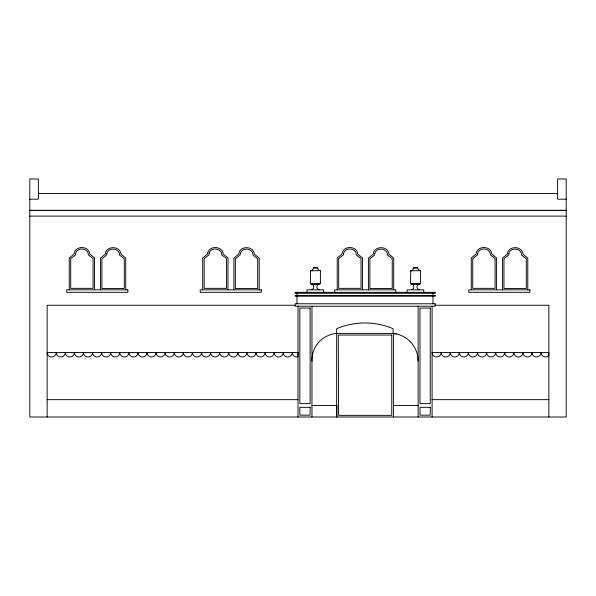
<?xml version="1.0" encoding="UTF-8"?>
<svg xmlns="http://www.w3.org/2000/svg" width="596" height="596" viewBox="0 0 596 596"><rect width="100%" height="100%" fill="white"/><g stroke="black" fill="none" stroke-linecap="round" stroke-linejoin="round"><path stroke-width="0.89" d="M419.018 284.501L419.39 283.905A3.025 3.025 0 0 0 419.39 289.842L419.197 289.604M413.564 284.471L413.959 283.905M311.574 289.604L312.58 289.239A3.054 3.054 0 0 0 312.58 284.501L311.574 284.136M411.702 289.604L412.708 289.239A3.054 3.054 0 0 0 412.708 284.501L411.501 283.905L411.873 284.501M310.605 270.644L310.36 283.905L320.41 283.905L320.41 270.83A4.932 4.932 0 0 1 317.303 267.79L313.526 267.857A3.747 3.747 0 0 1 311.462 270.495L310.36 270.83L320.156 270.644M410.733 270.644L410.488 283.905L420.538 283.905L420.538 270.83A4.932 4.932 0 0 1 417.431 267.79L413.654 267.857A3.747 3.747 0 0 1 411.59 270.495L410.488 270.83L420.284 270.644M38.181 193.499L557.819 193.499M29.8 199.183L38.375 199.183L38.375 179.001L29.8 179.001L29.8 416.999L566.2 416.999L566.2 179.001L557.625 179.001L557.625 199.183L566.2 199.183M29.8 210.284L566.2 210.284M29.8 210.5L566.2 210.448M29.8 216.11L566.2 216.11M313.325 267.857L317.445 267.857M413.453 267.857L417.572 267.857M312.006 284.136L319.069 284.136M412.134 284.136L419.197 284.136M295.214 305.249L47.144 305.249L47.144 416.999M434.879 305.249L548.856 305.249L548.856 416.999M47.144 399.655L298 399.655M432.1 399.655L548.856 399.655M311.969 405.474L336.911 405.474L336.911 416.999M393.405 405.474L418.131 405.474M336.651 416.999L336.651 328.724A71.803 71.803 0 0 1 393.107 328.724L393.107 333.41L396.474 333.954M416.939 283.905L417.327 284.471M319.069 289.604L319.262 289.842A3.025 3.025 0 0 1 319.262 283.905M527.78 289.976L527.78 258.128L522.953 254.12C522.223 245.515 508.03 245.515 507.293 254.12L502.473 258.128L502.473 289.976M496.58 289.842L496.58 257.993L491.752 253.985C491.022 245.381 476.822 245.381 476.092 253.985L471.272 257.993L471.272 289.842M432.994 293.292L432.994 295.541M432.994 296.205L432.994 303.774M432.1 306.113L432.1 416.999M423.726 292.323L423.726 289.842L407.157 289.842L407.157 292.323M418.131 306.232L418.131 416.999M395.856 292.323L395.856 289.842L334.736 289.842L334.736 292.323M393.718 289.976L393.718 258.128L388.89 254.12C388.16 245.515 373.968 245.515 373.238 254.12L368.41 258.128L368.41 289.976M393.405 416.999L393.405 333.41L336.651 333.41A26.835 26.835 0 0 0 311.969 361.131M362.517 289.842L362.517 257.993L357.689 253.985C356.959 245.381 342.767 245.381 342.037 253.985L337.209 257.993L337.209 289.842M323.598 292.323L323.598 289.842L307.029 289.842L307.029 292.323M311.969 306.232L311.969 416.999M298 306.113L298 416.999M296.994 293.292L296.994 295.541M296.994 296.205L296.994 303.774M259.193 289.976L259.193 258.128L254.365 254.12C253.635 245.515 239.436 245.515 238.705 254.12L233.885 258.128L233.885 289.976M227.992 289.842L227.992 257.993L223.165 253.985C222.435 245.381 208.235 245.381 207.505 253.985L202.685 257.993L202.685 289.842M125.749 289.976L125.749 258.128L120.928 254.12C120.191 245.515 105.999 245.515 105.269 254.12L100.441 258.128L100.441 289.976M94.548 289.842L94.548 257.993L89.72 253.985C88.99 245.381 74.798 245.381 74.068 253.985L69.24 257.993L69.24 289.842M441.182 352.452A4.537 4.537 0 0 1 436.637 356.989A4.537 4.537 0 0 1 432.1 352.452L548.856 352.452L548.804 355.663A4.537 4.537 0 0 1 541.056 352.452A4.537 4.537 0 0 1 536.519 356.989A4.537 4.537 0 0 1 531.975 352.452A4.537 4.537 0 0 1 527.438 356.989A4.537 4.537 0 0 1 522.901 352.452A4.537 4.537 0 0 1 518.356 356.989A4.537 4.537 0 0 1 513.819 352.452A4.537 4.537 0 0 1 509.275 356.989A4.537 4.537 0 0 1 504.738 352.452A4.537 4.537 0 0 1 500.2 356.989A4.537 4.537 0 0 1 495.656 352.452A4.537 4.537 0 0 1 491.119 356.989A4.537 4.537 0 0 1 486.574 352.452A4.537 4.537 0 0 1 482.037 356.989A4.537 4.537 0 0 1 477.5 352.452M441.182 352.452A4.537 4.537 0 0 0 445.719 356.989A4.537 4.537 0 0 0 450.256 352.452A4.537 4.537 0 0 0 454.8 356.989A4.537 4.537 0 0 0 459.337 352.452A4.537 4.537 0 0 0 463.882 356.989A4.537 4.537 0 0 0 468.419 352.452A4.537 4.537 0 0 0 472.956 356.989A4.537 4.537 0 0 0 477.5 352.452M393.107 333.41A27.774 27.774 0 0 1 418.131 361.131M75.647 253.352L75.424 254.932L70.723 258.56L70.723 288.36L93.073 288.36L93.073 258.56L88.364 254.932C88.454 247.958 77.361 246.692 75.647 253.352M106.848 253.494L106.624 255.066L101.923 258.694L101.923 288.494L124.273 288.494L124.273 258.694L119.565 255.066C119.662 248.092 108.561 246.826 106.848 253.494M209.084 253.352L208.868 254.932L204.16 258.56L204.16 288.36L226.51 288.36L226.51 258.56L221.801 254.932C221.898 247.958 210.798 246.692 209.084 253.352M240.285 253.494L240.069 255.066L235.36 258.694L235.36 288.494L257.71 288.494L257.71 258.694L253.002 255.066C253.099 248.092 241.998 246.826 240.285 253.494M343.616 253.352L343.393 254.932L338.684 258.56L338.684 288.36L361.034 288.36L361.034 258.56L356.334 254.932C356.423 247.958 345.33 246.692 343.616 253.352M374.817 253.494L374.593 255.066L369.885 258.694L369.885 288.494L392.235 288.494L392.235 258.694L387.534 255.066C387.623 248.092 376.53 246.826 374.817 253.494M477.672 253.352L477.456 254.932L472.747 258.56L472.747 288.36L495.097 288.36L495.097 258.56L490.389 254.932C490.486 247.958 479.385 246.692 477.672 253.352M508.872 253.494L508.656 255.066L503.948 258.694L503.948 288.494L526.298 288.494L526.298 258.694L521.589 255.066C521.686 248.092 510.586 246.826 508.872 253.494M127.887 289.842L66.767 289.842L66.767 292.323L127.887 292.323L127.887 289.842M261.331 289.842L200.204 289.842L200.204 292.323L261.331 292.323L261.331 289.842M529.918 289.842L468.791 289.842L468.791 292.323L529.918 292.323L529.918 289.842M435.162 292.323L295.132 292.323L295.132 293.292L435.162 293.292L435.162 292.323M435.162 295.541L295.132 295.541L295.132 296.205L435.162 296.205L435.162 295.541M435.162 303.774L295.132 303.774L295.132 306.232L435.162 306.232L435.162 303.774M310.121 308.08L299.848 308.08L299.848 403.626L310.121 403.626L310.121 308.08M430.252 308.08L419.979 308.08L419.979 403.626L430.252 403.626L430.252 308.08M391.758 335.049L338.29 335.049L338.55 415.352L391.758 415.352L391.758 335.049M298 352.452L47.144 352.452A4.537 4.537 0 0 0 51.688 356.989A4.537 4.537 0 0 0 56.225 352.452A4.537 4.537 0 0 0 60.762 356.989A4.537 4.537 0 0 0 65.307 352.452A4.537 4.537 0 0 0 69.844 356.989A4.537 4.537 0 0 0 74.381 352.452A4.537 4.537 0 0 0 78.925 356.989A4.537 4.537 0 0 0 83.462 352.452A4.537 4.537 0 0 0 87.999 356.989A4.537 4.537 0 0 0 92.544 352.452A4.537 4.537 0 0 0 97.081 356.989A4.537 4.537 0 0 0 101.625 352.452A4.537 4.537 0 0 0 106.162 356.989A4.537 4.537 0 0 0 110.7 352.452A4.537 4.537 0 0 0 115.244 356.989A4.537 4.537 0 0 0 119.781 352.452A4.537 4.537 0 0 0 124.326 356.989A4.537 4.537 0 0 0 128.863 352.452A4.537 4.537 0 0 0 133.4 356.989A4.537 4.537 0 0 0 137.944 352.452A4.537 4.537 0 0 0 142.481 356.989A4.537 4.537 0 0 0 147.018 352.452A4.537 4.537 0 0 0 151.563 356.989A4.537 4.537 0 0 0 156.1 352.452A4.537 4.537 0 0 0 160.637 356.989A4.537 4.537 0 0 0 165.181 352.452A4.537 4.537 0 0 0 169.718 356.989A4.537 4.537 0 0 0 174.263 352.452A4.537 4.537 0 0 0 178.8 356.989A4.537 4.537 0 0 0 183.337 352.452A4.537 4.537 0 0 0 187.882 356.989A4.537 4.537 0 0 0 192.419 352.452A4.537 4.537 0 0 0 196.963 356.989A4.537 4.537 0 0 0 201.5 352.452A4.537 4.537 0 0 0 206.037 356.989A4.537 4.537 0 0 0 210.582 352.452A4.537 4.537 0 0 0 215.119 356.989A4.537 4.537 0 0 0 219.656 352.452A4.537 4.537 0 0 0 224.2 356.989A4.537 4.537 0 0 0 228.737 352.452A4.537 4.537 0 0 0 233.274 356.989A4.537 4.537 0 0 0 237.819 352.452A4.537 4.537 0 0 0 242.356 356.989A4.537 4.537 0 0 0 246.9 352.452A4.537 4.537 0 0 0 251.438 356.989A4.537 4.537 0 0 0 255.975 352.452A4.537 4.537 0 0 0 260.519 356.989A4.537 4.537 0 0 0 265.056 352.452A4.537 4.537 0 0 0 269.601 356.989A4.537 4.537 0 0 0 274.138 352.452A4.537 4.537 0 0 0 278.675 356.989A4.537 4.537 0 0 0 283.219 352.452A4.537 4.537 0 0 0 287.756 356.989A4.537 4.537 0 0 0 292.293 352.452A4.537 4.537 0 0 0 298.007 356.84L298 352.452M310.121 407.321L299.848 407.321L299.848 415.151L310.121 415.151L310.121 407.321M430.252 407.321L419.979 407.321L419.979 415.151L430.252 415.151L430.252 407.321"/></g></svg>
